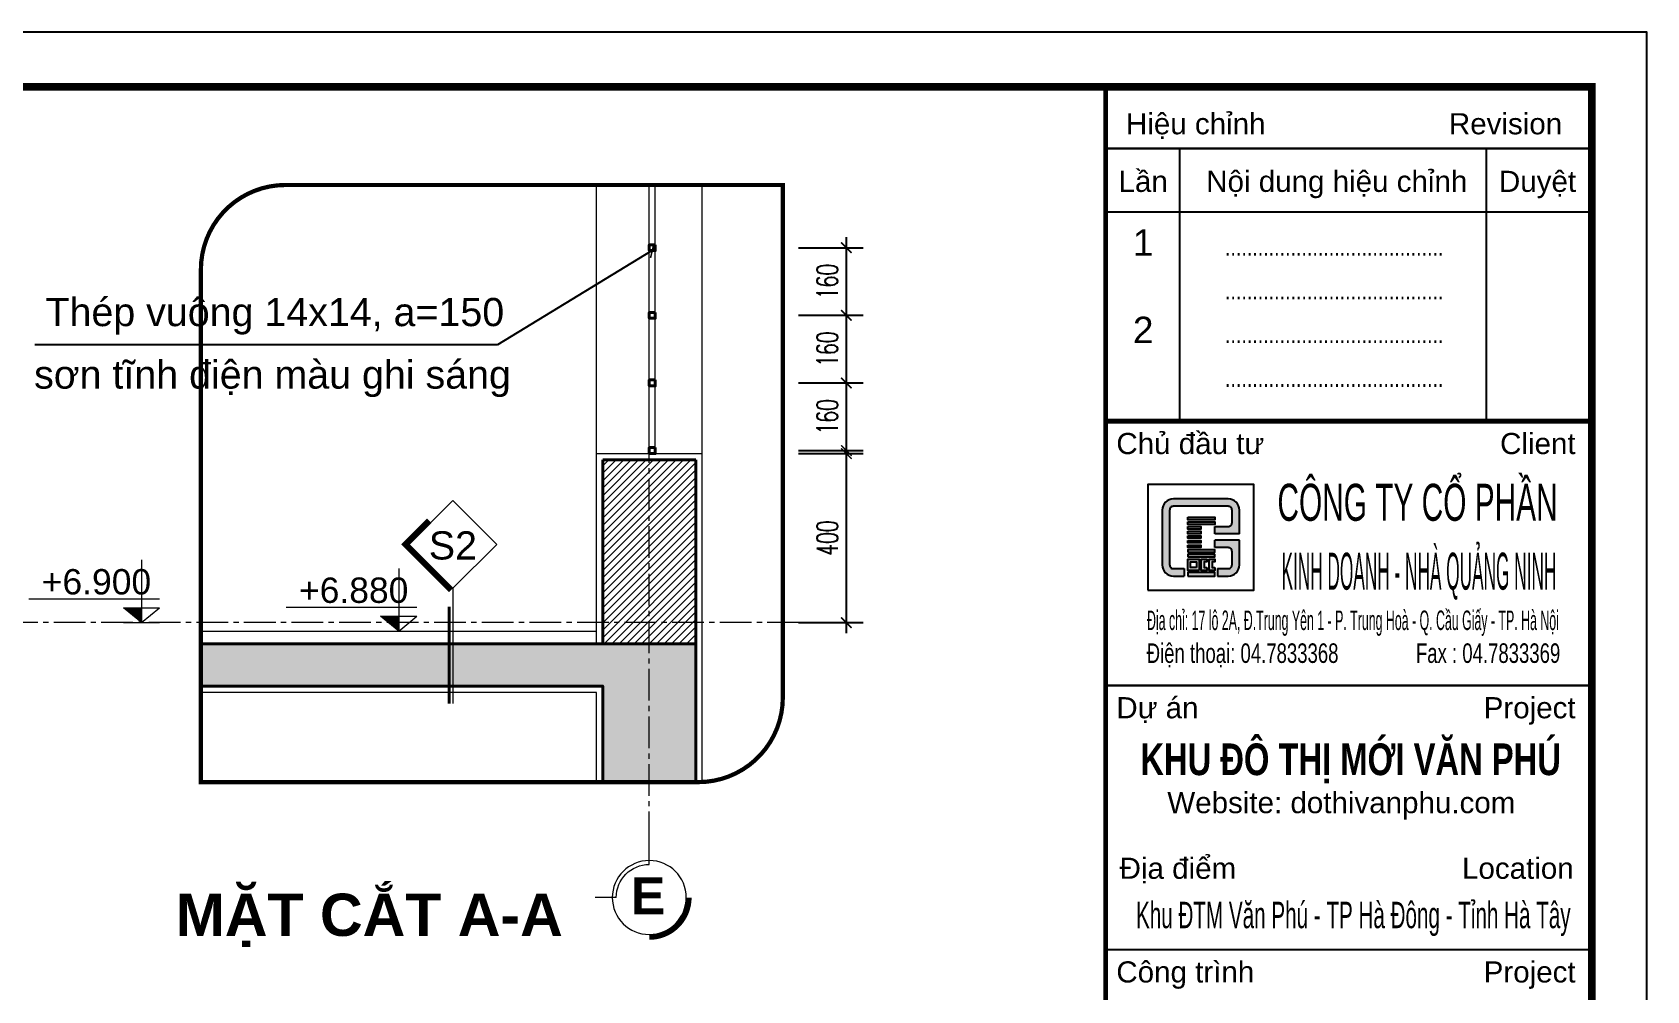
# Model space of a CAD drawing. Header units: millimetres. Extents: x -229618 to 2906, y -178063 to 96806.
# Drawn here: x -67238 to -63420, y -51268 to -49001 of the extents above; entities that cross this region are included whole.
import ezdxf
from ezdxf.enums import TextEntityAlignment as Align

# ---------------------------------------------------------------- set-up
doc = ezdxf.new("R2010")
doc.units = ezdxf.units.MM
doc.header["$LTSCALE"] = 200
doc.header["$MEASUREMENT"] = 0
doc.set_wipeout_variables(frame=1)
doc.header["$PDMODE"] = 3
doc.header["$PDSIZE"] = 50
doc.linetypes.add('CENTER2', pattern=[1.125, 0.75, -0.125, 0.125, -0.125])
doc.linetypes.add('DASHED2', pattern=[0.375, 0.25, -0.125])
doc.layers.get('0').update_dxf_attribs({"color": 95, "linetype": 'CONTINUOUS'})
doc.layers.get('DEFPOINTS').update_dxf_attribs({"linetype": 'CONTINUOUS'})
for name, color, linetype, lineweight in [('A-Wall', 1, 'CONTINUOUS', 50), ('cat', 1, 'CONTINUOUS', 40), ('hatch', 250, 'CONTINUOUS', 5), ('khuat', 8, 'DASHED2', 15), ('nho', 252, 'CONTINUOUS', 15), ('thay', 7, 'CONTINUOUS', 18), ('tim', 18, 'CENTER2', 9)]:
    doc.layers.add(name, color=color, linetype=linetype, lineweight=lineweight)
for name, color, linetype in [('DIM', 251, 'CONTINUOUS'), ('KHUNGTEN', 7, 'CONTINUOUS'), ('TEXT', 33, 'CONTINUOUS')]:
    doc.layers.add(name, color=color, linetype=linetype)
doc.layers.add('in', color=203, linetype='CONTINUOUS', lineweight=5, plot=False)
doc.styles.add('Aria H B iso', font='Vharialb_0.ttf')
doc.styles.add('Arial iso', font='vnarial_0.ttf')
doc.styles.add('Arial N  iso', font='vnarialn_0.ttf')
doc.styles.add('CHU HOA Day', font='Vharial_0.ttf')
doc.styles.add('khung', font='Vhcentn_0.ttf')
doc.styles.add('NHO2', font='vncc-rms.shx', dxfattribs={"width": 0.65})
doc.styles.add('Scale', font='vnsimli.shx', dxfattribs={"width": 0.65, "bigfont": 'bigfont.shx'})
doc.dimstyles.new('Scale', dxfattribs={"dimscale": 75, "dimtxt": 2, "dimasz": 1, "dimexe": 1.6, "dimexo": 0, "dimgap": 0.8, "dimtad": 1, "dimdec": 0, "dimzin": 0, "dimdsep": 46, "dimtxsty": 'Scale', "dimblk": 'ARCHTICK', "dimcen": 0.1, "dimdle": 1, "dimclrd": 256, "dimclre": 256, "dimclrt": 3, "dimadec": 0, "dimazin": 0, "dimtfac": 1, "dimtdec": 0, "dimtix": 1, "dimtmove": 2, "dimatfit": 3, "dimldrblk": 'ARCHTICK', "dimfxl": 0, "dimtolj": 1, "dimtzin": 0, "dimarcsym": 0})

# ---------------------------------------------------------------- blocks, each defined once
blk = doc.blocks.new('LO GO NHA QUANG NINH')
at = {"layer": 'hatch', "lineweight": -2}
for points in [[(865, 759, 0.414214), (759, 865), (241, 865, 0.414214), (135, 759), (135, 500), (205, 500), (205, 759, -0.414214), (241, 795), (759, 795, -0.414214), (795, 759), (795, 640, -0.414214), (759, 604), (632, 604), (632, 533), (865, 533)], [(342, 205), (241, 205, -0.414214), (205, 241), (205, 500), (135, 500), (135, 241, 0.414214), (241, 135), (342, 135)], [(865, 474), (632, 474), (632, 404), (759, 404, -0.414214), (795, 368), (795, 241, -0.414214), (759, 205), (658, 205), (658, 135), (759, 135, 0.414214), (865, 241)]]:
    blk.add_hatch(color=32, dxfattribs=at).paths.add_polyline_path(points)
h = blk.add_hatch(color=32, dxfattribs=at)
h.paths.add_polyline_path([(378, 428), (499, 428), (499, 404), (378, 404)])
h.paths.add_polyline_path([(378, 472), (499, 472), (499, 448), (378, 448)])
h.paths.add_polyline_path([(378, 516), (499, 516), (499, 492), (378, 492)])
h.paths.add_polyline_path([(378, 560), (499, 560), (499, 536), (378, 536)])
h.paths.add_polyline_path([(378, 604), (499, 604), (499, 580), (378, 580)])
h.paths.add_polyline_path([(378, 648), (632, 648), (632, 624), (378, 624)])
h.paths.add_polyline_path([(378, 692), (632, 692), (632, 668), (378, 668)])
h = blk.add_hatch(color=32, dxfattribs=at)
h.paths.add_polyline_path([(378, 316), (632, 316), (632, 340), (378, 340)])
h.paths.add_polyline_path([(378, 360), (632, 360), (632, 384), (378, 384)])
h.paths.add_polyline_path([(632, 216), (632, 188), (578, 188), (578, 296), (632, 296), (632, 268), (606, 268), (606, 216)])
h.paths.add_polyline_path([(558, 216), (558, 188), (503, 188), (503, 296), (558, 296), (558, 268), (532, 268), (532, 216)])
h.paths.add_polyline_path([(458, 216), (403, 216), (403, 268), (458, 268)], flags=16)
h.paths.add_polyline_path([(483, 188), (378, 188), (378, 296), (483, 296)])
h.paths.add_polyline_path([(378, 135), (632, 135), (632, 168), (378, 168)])
for p, q in [((632, 533), (632, 604)), ((865, 533), (632, 533)), ((865, 474), (632, 474)), ((632, 404), (632, 474)), ((342, 205), (342, 135)), ((658, 205), (658, 135))]:
    blk.add_line(p, q, dxfattribs=at)
for points in [[(865, 533), (865, 759, 0.414214), (759, 865), (241, 865, 0.414214), (135, 759), (135, 241, 0.414214), (241, 135), (342, 135)], [(632, 604), (759, 604, 0.414214), (795, 640), (795, 759, 0.414214), (759, 795), (241, 795, 0.414214), (205, 759), (205, 241, 0.414214), (241, 205), (342, 205)], [(658, 135), (759, 135, 0.414214), (865, 241), (865, 474)], [(658, 205), (759, 205, 0.414214), (795, 241), (795, 368, 0.414214), (759, 404), (632, 404)]]:
    blk.add_lwpolyline(points, format="xyb", dxfattribs=at)
for points in [[(378, 692), (632, 692), (632, 668), (378, 668)], [(378, 648), (632, 648), (632, 624), (378, 624)], [(378, 604), (499, 604), (499, 580), (378, 580)], [(378, 560), (499, 560), (499, 536), (378, 536)], [(378, 516), (499, 516), (499, 492), (378, 492)], [(378, 472), (499, 472), (499, 448), (378, 448)], [(378, 428), (499, 428), (499, 404), (378, 404)], [(378, 360), (632, 360), (632, 384), (378, 384)], [(378, 316), (632, 316), (632, 340), (378, 340)], [(483, 188), (378, 188), (378, 296), (483, 296)], [(378, 135), (632, 135), (632, 168), (378, 168)], [(458, 216), (403, 216), (403, 268), (458, 268)]]:
    blk.add_lwpolyline(points, close=True, dxfattribs=at)
for points in [[(558, 216), (558, 188), (503, 188), (503, 296), (558, 296), (558, 268), (532, 268), (532, 216), (558, 216)], [(632, 216), (632, 188), (578, 188), (578, 296), (632, 296), (632, 268), (606, 268), (606, 216), (632, 216)]]:
    blk.add_lwpolyline(points, dxfattribs=at)
at = {"layer": 'thay', "lineweight": -2}
blk.add_lwpolyline([(0, 0), (1000, 0), (1000, 1000), (0, 1000)], close=True, dxfattribs=at)
blk = doc.blocks.new('KhungA3')
at = {"layer": 'DEFPOINTS', "color": 8}
blk.add_lwpolyline([(-3.74, 3.81), (416.31, 3.81), (416.31, 300.81), (-3.74, 300.81)], close=True, dxfattribs=at)
at = {"layer": 'KHUNGTEN', "color": 4}
for points, const_width in [([(7.54, 8.99), (411.13, 8.99), (411.13, 295.64), (7.54, 295.64)], 0.724), ([(365.13, 295.64), (411.13, 295.64), (411.13, 8.99), (365.13, 8.99)], 0.466)]:
    blk.add_lwpolyline(points, close=True, dxfattribs=dict(at, const_width=const_width))
at = {"layer": 'KHUNGTEN', "color": 8, "const_width": 0.207}
for points in [[(365.13, 289.81), (411.13, 289.81)], [(372.13, 289.81), (372.13, 264.01)], [(401.13, 289.81), (401.13, 264.01)], [(365.13, 283.81), (411.13, 283.81)], [(365.13, 239.01), (411.13, 239.01)], [(365.13, 214.01), (411.13, 214.01)]]:
    blk.add_lwpolyline(points, dxfattribs=at)
at = {"layer": 'KHUNGTEN', "color": 4, "const_width": 0.466}
blk.add_lwpolyline([(365.13, 264.01), (411.13, 264.01)], dxfattribs=at)
at = {"layer": 'KHUNGTEN'}
blk.add_lwpolyline([(369.13, 248.01), (379.13, 248.01), (379.13, 258.01), (369.13, 258.01)], close=True, dxfattribs=at)
at = {"layer": 'DIM', "linetype": 'Continuous', "xscale": 0.009999999999999998, "yscale": 0.009999999999999998, "zscale": 0.009999999999999992}
blk.add_blockref('LO GO NHA QUANG NINH', (369.13, 248.01), dxfattribs=at)
at = {"layer": 'KHUNGTEN', "color": 8, "style": 'Arial iso'}
for s, height, width, p in [('HiÖu chØnh', 2, 1, (367.05, 291.16)), ('Chñ ®Çu t\xad', 2, 1, (366.14, 260.9)), ('§iÖn tho¹i: 04.7833368', 1.8479, 0.679517, (369.01, 241.14)), ('Dù ¸n', 2, 1, (366.14, 235.9)), ('Website: dothivanphu.com', 2, 1, (370.96, 226.92)), ('§Þa ®iÓm', 2, 1, (366.45, 220.71)), ('C«ng tr×nh', 2, 1, (366.14, 210.9))]:
    blk.add_text(s, height=height, dxfattribs=dict(at, width=width)).set_placement(p)
for s, height, width, p in [('Revision', 2, 1, (408.31, 291.16)), ('Client', 2, 1, (409.58, 260.9)), ('Fax : 04.7833369', 1.8479, 0.679517, (408.13, 241.14)), ('Project', 2, 1, (409.58, 235.9)), ('Location', 2, 1, (409.4, 220.71)), ('Project', 2, 1, (409.58, 210.9))]:
    blk.add_text(s, height=height, dxfattribs=dict(at, width=width)).set_placement(p, align=Align.RIGHT)
at = {"layer": 'KHUNGTEN', "color": 8, "style": 'Arial iso', "width": 1}
for s, p in [('LÇn', (368.68, 286.71)), ('Néi dung hiÖu chØnh', (386.99, 286.71)), ('DuyÖt', (405.98, 286.71))]:
    blk.add_text(s, height=2, dxfattribs=at).set_placement(p, align=Align.MIDDLE_CENTER)
at = {"layer": 'KHUNGTEN', "color": 8}
for s, height, style, width, p in [('1', 2.5, 'Arial N  iso', 1, (368.68, 279.67)), ('........................................', 1.738, 'NHO2', 0.8, (386.75, 279.67)), ('........................................', 1.738, 'NHO2', 0.8, (386.75, 275.53)), ('2', 2.5, 'Arial N  iso', 1, (368.68, 271.4)), ('........................................', 1.738, 'NHO2', 0.8, (386.75, 271.4)), ('........................................', 1.738, 'NHO2', 0.8, (386.75, 267.26))]:
    blk.add_text(s, height=height, dxfattribs=dict(at, style=style, width=width)).set_placement(p, align=Align.CENTER)
at = {"layer": 'KHUNGTEN', "style": 'khung'}
for s, width, p, p2 in [('c«ng ty cæ phÇn', 0.567651, (381.38, 254.59), (407.88, 254.59)), ('KINH DOANH - NHµ QU¶NG NINH', 0.310766, (381.76, 248.07), (407.76, 248.07))]:
    blk.add_text(s, height=3.5, dxfattribs=dict(at, width=width)).set_placement(p, p2, align=Align.FIT)
at = {"layer": 'KHUNGTEN', "color": 8, "style": 'Arial iso', "width": 0.452509}
blk.add_text('§Þa chØ: 17 l« 2A, §.Trung Yªn 1 - P. Trung Hoµ - Q. CÇu GiÊy - TP. Hµ Néi', height=1.8479, dxfattribs=at).set_placement((369.04, 244.25), (408, 244.25), align=Align.FIT)
at = {"layer": 'KHUNGTEN', "color": 7}
for s, height, style, width, p, p2 in [('KHU §¤ THÞ MíI V¡N PHó', 3, 'Aria H B iso', 0.742905, (368.41, 230.52), (408.19, 230.52)), ('Khu §TM V¨n Phó - TP Hµ §«ng - TØnh Hµ T©y', 2.5, 'Arial iso', 0.558949, (368, 216.04), (409.11, 216.04))]:
    blk.add_text(s, height=height, dxfattribs=dict(at, style=style, width=width)).set_placement(p, p2, align=Align.FIT)
blk = doc.blocks.new('_ArchTick')
at = {"color": 0, "linetype": 'ByBlock', "const_width": 0.15}
blk.add_lwpolyline([(-0.5, -0.5), (0.5, 0.5)], dxfattribs=at)
blk = doc.blocks.new('kyhieu1')
at = {"layer": 'cat', "ltscale": 600}
blk.add_line((27, -131), (27, -817), dxfattribs=at)
at = {"color": 15, "linetype": 'Continuous'}
blk.add_wipeout([(0, 0), (311, 311), (0, 622), (-311, 311)], dxfattribs=at).dxf.layer = 'thay'
at = {"linetype": 'Continuous'}
blk.add_wipeout([(0, 622), (-311, 311), (0, 0), (311, 311)], dxfattribs=at).dxf.layer = 'DIM'
at = {"layer": 'thay', "ltscale": 600}
blk.add_line((0, 0), (0, -817), dxfattribs=at)
at = {"layer": 'thay', "color": 15, "linetype": 'Continuous'}
blk.add_lwpolyline([(0, 0), (311, 311), (0, 622), (-311, 311)], close=True, dxfattribs=at)
at = {"layer": 'thay', "color": 1, "linetype": 'Continuous', "const_width": 40}
blk.add_lwpolyline([(14, -14), (339, 311), (170, 481)], dxfattribs=at)
at = {"layer": 'TEXT', "style": 'CHU HOA Day'}
blk.add_attdef('N1', text='', height=200, dxfattribs=at).set_placement((0, 304), align=Align.MIDDLE)
blk = doc.blocks.new('cao do')
at = {"layer": 'thay'}
for p, q in [((0, 445), (0, 0)), ((798, 170), (-128, 170)), ((0, 0), (-128, 106)), ((128, 106), (-128, 106)), ((0, 0), (128, 106))]:
    blk.add_line(p, q, dxfattribs=at)
at = {"layer": 'thay', "ltscale": 600}
blk.add_line((128, 0), (-128, 0), dxfattribs=at)
at = {"layer": 'thay', "color": 150, "ltscale": 600}
blk.add_solid([(0, 0), (0, 106), (128, 106)], dxfattribs=at)
at = {"layer": 'TEXT', "style": 'Arial N  iso'}
blk.add_attdef('%%P0.000', text='', height=200, dxfattribs=at).set_placement((70, 290), align=Align.MIDDLE_LEFT)
blk = doc.blocks.new('*D2264')
at = {"layer": 'DEFPOINTS', "color": 0}
for p in [(-65426, -49997.1), (-65312.7, -49997.1), (-65426, -50397.1)]:
    blk.add_point(p, dxfattribs=at)
at = {"layer": 'DIM', "lineweight": -2}
for p, q in [((-65312.7, -50422.1), (-65312.7, -49972.1)), ((-65426, -49997.1), (-65272.7, -49997.1)), ((-65426, -50397.1), (-65272.7, -50397.1))]:
    blk.add_line(p, q, dxfattribs=at)
at = {"layer": 'DIM', "lineweight": -2, "xscale": 25, "yscale": 25, "zscale": 25}
for p, rotation in [((-65312.7, -49997.1), 90), ((-65312.7, -50397.1), 270)]:
    blk.add_blockref('_ArchTick', p, dxfattribs=dict(at, rotation=rotation))
at = {"layer": 'DIM', "color": 3, "insert": (-65357.7, -50197.1), "char_height": 50, "attachment_point": 5, "rotation": 90, "style": 'Scale'}
blk.add_mtext('\\A1;400', dxfattribs=at)
blk = doc.blocks.new('*D2265')
at = {"layer": 'DEFPOINTS', "color": 0}
for p in [(-65426, -49830.1), (-65312.7, -49830.1), (-65426, -49990.1)]:
    blk.add_point(p, dxfattribs=at)
at = {"layer": 'DIM', "lineweight": -2}
for p, q in [((-65312.7, -50015.1), (-65312.7, -49805.1)), ((-65426, -49830.1), (-65272.7, -49830.1)), ((-65426, -49990.1), (-65272.7, -49990.1))]:
    blk.add_line(p, q, dxfattribs=at)
at = {"layer": 'DIM', "lineweight": -2, "xscale": 25, "yscale": 25, "zscale": 25}
for p, rotation in [((-65312.7, -49830.1), 90), ((-65312.7, -49990.1), 270)]:
    blk.add_blockref('_ArchTick', p, dxfattribs=dict(at, rotation=rotation))
at = {"layer": 'DIM', "color": 3, "insert": (-65357.7, -49910.1), "char_height": 50, "attachment_point": 5, "rotation": 90, "style": 'Scale'}
blk.add_mtext('\\A1;160', dxfattribs=at)
blk = doc.blocks.new('*D2266')
at = {"layer": 'DEFPOINTS', "color": 0}
for p in [(-65426, -49670.1), (-65312.7, -49670.1), (-65426, -49830.1)]:
    blk.add_point(p, dxfattribs=at)
at = {"layer": 'DIM', "lineweight": -2}
for p, q in [((-65312.7, -49855.1), (-65312.7, -49645.1)), ((-65426, -49670.1), (-65272.7, -49670.1)), ((-65426, -49830.1), (-65272.7, -49830.1))]:
    blk.add_line(p, q, dxfattribs=at)
at = {"layer": 'DIM', "lineweight": -2, "xscale": 25, "yscale": 25, "zscale": 25}
for p, rotation in [((-65312.7, -49670.1), 90), ((-65312.7, -49830.1), 270)]:
    blk.add_blockref('_ArchTick', p, dxfattribs=dict(at, rotation=rotation))
at = {"layer": 'DIM', "color": 3, "insert": (-65357.7, -49750.1), "char_height": 50, "attachment_point": 5, "rotation": 90, "style": 'Scale'}
blk.add_mtext('\\A1;160', dxfattribs=at)
blk = doc.blocks.new('*D2267')
at = {"layer": 'DEFPOINTS', "color": 0}
for p in [(-65426, -49510.1), (-65312.7, -49510.1), (-65426, -49670.1)]:
    blk.add_point(p, dxfattribs=at)
at = {"layer": 'DIM', "lineweight": -2}
for p, q in [((-65426, -49510.1), (-65272.7, -49510.1)), ((-65312.7, -49695.1), (-65312.7, -49485.1)), ((-65426, -49670.1), (-65272.7, -49670.1))]:
    blk.add_line(p, q, dxfattribs=at)
at = {"layer": 'DIM', "lineweight": -2, "xscale": 25, "yscale": 25, "zscale": 25}
for p, rotation in [((-65312.7, -49510.1), 90), ((-65312.7, -49670.1), 270)]:
    blk.add_blockref('_ArchTick', p, dxfattribs=dict(at, rotation=rotation))
at = {"layer": 'DIM', "color": 3, "insert": (-65357.7, -49590.1), "char_height": 50, "attachment_point": 5, "rotation": 90, "style": 'Scale'}
blk.add_mtext('\\A1;160', dxfattribs=at)
blk = doc.blocks.new('*U800')
at = {"layer": 'thay', "ltscale": 600}
for p, q in [((0, -434.9), (0, -384.9)), ((78.3, -513.2), (128.3, -513.2))]:
    blk.add_line(p, q, dxfattribs=at)
at = {"layer": 'thay', "ltscale": 600, "const_width": 12.5}
blk.add_lwpolyline([(-93.8, -513.2, 0.414214), (0, -607, 0.414214)], format="xyb", dxfattribs=at)
at = {"layer": 'thay', "ltscale": 600}
blk.add_circle((0, -513.2), 87.5, dxfattribs=at)
blk.add_arc((0, -513.2), 78.3, 0, 90, dxfattribs=at)
at = {"layer": 'TEXT', "linetype": 'Continuous', "style": 'Aria H B iso'}
blk.add_attdef('A', text='', height=87.5, dxfattribs=at).set_placement((0, -552.6), align=Align.CENTER)

msp = doc.modelspace()

# ---------------------------------------------------------------- hatches: boundary and pattern name
at = {"layer": 'hatch'}
h = msp.add_hatch(dxfattribs=at)
h.set_pattern_fill('ANSI31', color=256, scale=100, style=0)
h.set_pattern_definition([(45, (-67569.627, -60634.29), (-8.838835, 8.838835), [])])
h.paths.add_polyline_path([(-65888.7, -50012.1), (-65668.7, -50012.1), (-65668.7, -50447.1), (-65888.7, -50447.1)])
h = msp.add_hatch(dxfattribs=at)
h.set_pattern_fill('BT', color=256, scale=75, angle=180, style=0)
h.set_pattern_definition([(180, (-62501.72, -72513.39), (-9e-15, -75), [0, -75]), (180, (-62448.73, -72545.82), (-9e-15, -75), [0, -75]), (180, (-62451.08, -72532.614), (-9e-15, -75), [0, -75]), (180, (-62477.5, -72538.78), (-9e-15, -75), [0, -75]), (180, (-62463.26, -72560.345), (-9e-15, -75), [0, -75]), (180, (-62459.45, -72550.81), (-9e-15, -75), [0, -75]), (180, (-62466.2, -72566.8), (-9e-15, -75), [0, -75]), (180, (-62455.78, -72573.11), (-9e-15, -75), [0, -75]), (180, (-62470.16, -72556.68), (-9e-15, -75), [0, -75]), (180, (-62446.09, -72556.97), (-9e-15, -75), [0, -75]), (180, (-62494.085, -72557.26), (-9e-15, -75), [0, -75]), (180, (-62504.946, -72559.32), (-9e-15, -75), [0, -75]), (180, (-62499.37, -72551.69), (-9e-15, -75), [0, -75]), (180, (-62500.98, -72541.42), (-9e-15, -75), [0, -75]), (180, (-62481.46, -72550.37), (-9e-15, -75), [0, -75]), (180, (-62480.876, -72529.68), (-9e-15, -75), [0, -75]), (180, (-62480.876, -72523.224), (-9e-15, -75), [0, -75]), (180, (-62445.36, -72521.76), (-9e-15, -75), [0, -75]), (180, (-62475.005, -72530.56), (-9e-15, -75), [0, -75]), (180, (-62475.3, -72505.62), (-9e-15, -75), [0, -75]), (180, (-62467.23, -72521.61), (-9e-15, -75), [0, -75]), (180, (-62467.81, -72514.274), (-9e-15, -75), [0, -75]), (180, (-62458.13, -72508.845), (-9e-15, -75), [0, -75]), (180, (-62463.12, -72518.82), (-9e-15, -75), [0, -75]), (180, (-62459.595, -72521.9), (-9e-15, -75), [0, -75]), (225, (-62499.24, -72519.6), (-2e-14, -75.00002), [6, -100.06605]), (315, (-62503.483, -72523.84), (75.00002, -2e-14), [6, -100.06605]), (90, (-62499.24, -72528.085), (-75, 2e-14), [8.48527, -66.51472]), (0, (-62496.64, -72520.555), (2e-14, 75), [9, -66]), (90, (-62487.64, -72520.555), (-75, 2e-14), [9, -66]), (225, (-62487.637, -72511.555), (-2e-14, -75.00002), [12.72795, -93.3381]), (270, (-62468.88, -72525.74), (75, -1e-14), [12.6, -62.4]), (0, (-62468.88, -72538.34), (2e-14, 75), [12.6, -62.4]), (135, (-62456.28, -72538.34), (-75.00002, 3e-14), [17.8191, -88.24695]), (315, (-62458.21, -72512.256), (75.00002, -2e-14), [5.25, -100.81605]), (45, (-62454.497, -72515.97), (2e-14, 75.00002), [5.25, -100.81605]), (180, (-62450.785, -72512.256), (-9e-15, -75), [7.42462, -67.57537]), (180, (-62485.62, -72562.96), (-9e-15, -75), [10.3125, -64.6875]), (270, (-62495.935, -72562.96), (75, -1e-14), [10.3125, -64.6875]), (45, (-62495.935, -72573.27), (2e-14, 75.00002), [14.58405, -91.48193]), (90, (-62476.95, -72564.45), (-75, 2e-14), [9.375, -65.625]), (180, (-62476.95, -72555.08), (-9e-15, -75), [9.375, -65.625]), (315, (-62486.325, -72555.08), (75.00002, -2e-14), [13.25827, -92.80777]), (225, (-62481.72, -72567.34), (-2e-14, -75.00002), [6.375, -99.69105]), (315, (-62486.23, -72571.85), (75.00002, -2e-14), [6.375, -99.69105]), (90, (-62481.72, -72576.36), (-75, 2e-14), [9.0156, -65.9844]), (315, (-62452.27, -72561.94), (75.00002, -2e-14), [10.60657, -95.4594]), (180, (-62444.77, -72561.94), (-9e-15, -75), [7.5, -67.5]), (90, (-62444.77, -72569.44), (-75, 2e-14), [7.5, -67.5]), (225, (-62439.247, -72503.77), (37.1231, -37.1231), []), (225, (-62465.497, -72503.77), (37.1231, -37.1231), [])])
h.paths.add_polyline_path([(-65888.7, -50547.1), (-66839.1, -50547.1), (-66839.1, -50447.1), (-65668.7, -50447.1), (-65668.7, -50774.4), (-65888.7, -50774.4)])

# ---------------------------------------------------------------- linework, layer by layer
at = {"layer": 'cat', "ltscale": 0.5}
for p, q in [((-65888.7, -50447.1), (-65888.7, -50012.1)), ((-65668.7, -50774.4), (-65668.7, -50012.1))]:
    msp.add_line(p, q, dxfattribs=at)
at = {"layer": 'cat'}
msp.add_line((-65888.7, -50012.1), (-65668.7, -50012.1), dxfattribs=at)
for points in [[(-65764.7, -49503.1), (-65778.7, -49503.1), (-65778.7, -49517.1), (-65764.7, -49517.1)], [(-65764.7, -49663.1), (-65778.7, -49663.1), (-65778.7, -49677.1), (-65764.7, -49677.1)], [(-65764.7, -49823.1), (-65778.7, -49823.1), (-65778.7, -49837.1), (-65764.7, -49837.1)], [(-65764.7, -49983.1), (-65778.7, -49983.1), (-65778.7, -49997.1), (-65764.7, -49997.1)]]:
    msp.add_lwpolyline(points, close=True, dxfattribs=at)
for points in [[(-66839.1, -50447.1), (-65668.7, -50447.1)], [(-65888.7, -50774.4), (-65888.7, -50547.1), (-66839.1, -50547.1)]]:
    msp.add_lwpolyline(points, dxfattribs=at)
at = {"layer": 'hatch', "ltscale": 0.5}
for p, q in [((-65903.7, -50447.1), (-65903.7, -49997.1)), ((-65653.7, -50774.1), (-65653.7, -49997.1))]:
    msp.add_line(p, q, dxfattribs=at)
at = {"layer": 'hatch'}
msp.add_line((-65903.7, -49997.1), (-65653.7, -49997.1), dxfattribs=at)
msp.add_lwpolyline([(-65903.7, -50774.4), (-65903.7, -50562.1), (-66839.1, -50562.1)], dxfattribs=at)
at = {"layer": 'in'}
msp.add_lwpolyline([(-73921.2, -49000.5), (-63420.1, -49000.5), (-63420.1, -56425.5), (-73921.2, -56425.5)], close=True, dxfattribs=at)
at = {"layer": 'khuat', "color": 5, "const_width": 10}
msp.add_lwpolyline([(-65463, -49361.8), (-66639.1, -49361.8, 0.414214), (-66839.1, -49561.8), (-66839.1, -50774.4), (-65663, -50774.4, 0.414214), (-65463, -50574.4)], format="xyb", close=True, dxfattribs=at)
at = {"layer": 'nho'}
for p, q in [((-65778.7, -49997.1), (-65778.7, -49361.8)), ((-65764.7, -49997.1), (-65764.7, -49361.8))]:
    msp.add_line(p, q, dxfattribs=at)
at = {"layer": 'thay'}
for p, q in [((-65903.7, -49997.1), (-65903.7, -49361.8)), ((-65653.7, -49997.1), (-65653.7, -49361.8))]:
    msp.add_line(p, q, dxfattribs=at)
at = {"layer": 'thay', "linetype": 'Continuous'}
msp.add_line((-66839.1, -50417.1), (-65903.7, -50417.1), dxfattribs=at)
at = {"layer": 'tim', "ltscale": 0.5}
for p, q in [((-65778.7, -50919.1), (-65778.7, -49361.8)), ((-65312.2, -50397.1), (-69631.2, -50397.1))]:
    msp.add_line(p, q, dxfattribs=at)

# ---------------------------------------------------------------- block references
at = {"layer": 'hatch'}
ref = msp.add_blockref('*U800', (-65778.7, -50534.2), dxfattribs=dict(at, xscale=-1))
ref.add_attrib('A', 'e', dxfattribs={"layer": 'TEXT', "linetype": 'Continuous', "height": 87.5, "style": 'Aria H B iso'}).set_placement((-65781.5, -51086.8), align=Align.CENTER)
at = {"layer": 'KHUNGTEN', "xscale": 25, "yscale": 25, "zscale": 25.00000000000008}
msp.add_blockref('KhungA3', (-73827.8, -56520.9), dxfattribs=at)
at = {"layer": 'thay', "linetype": 'Continuous'}
ref = msp.add_blockref('cao do', (-66979.7, -50397.1), dxfattribs=dict(at, xscale=-0.3333333333139308, yscale=0.3333333333139308, zscale=0.3333333333333333))
ref.add_attrib('%%P0.000', '+6.900', dxfattribs={"layer": 'TEXT', "height": 60, "style": 'Arial N  iso'}).set_placement((-67215.4, -50300.4), align=Align.MIDDLE_LEFT)

# ---------------------------------------------------------------- texts
at = {"layer": 'TEXT', "style": 'Arial iso'}
for s, p in [('ThÐp vu«ng 14x14, a=150', (-67206.6, -49695.7)), ('s¬n tÜnh ®iÖn mµu ghi s¸ng', (-67233.5, -49843.5))]:
    msp.add_text(s, height=66.667, dxfattribs=at).set_placement(p)
at = {"layer": 'TEXT', "style": 'Aria H B iso'}
msp.add_text('mÆt c¾t a-a', height=100, dxfattribs=at).set_placement((-66441.1, -51138.2), align=Align.CENTER)

# ---------------------------------------------------------------- dimensions: what is measured, and where the dimension line sits
at = {"layer": 'DIM'}
for base, p1, p2, picture, middle in [((-65312.7, -49510.1), (-65426, -49670.1), (-65426, -49510.1), '*D2267', (-65357.7, -49590.1)), ((-65312.7, -49670.1), (-65426, -49830.1), (-65426, -49670.1), '*D2266', (-65357.7, -49750.1)), ((-65312.7, -49830.1), (-65426, -49990.1), (-65426, -49830.1), '*D2265', (-65357.7, -49910.1)), ((-65312.7, -49997.1), (-65426, -50397.1), (-65426, -49997.1), '*D2264', (-65357.7, -50197.1))]:
    dim = msp.add_linear_dim(base=base, p1=p1, p2=p2, angle=90, dimstyle='Scale', override={"dimscale": 25}, dxfattribs=at)
    dim.commit()
    dim.dimension.update_dxf_attribs({"geometry": picture, "text_midpoint": middle})

# ---------------------------------------------------------------- leaders
msp.add_leader([(-65771.7, -49517.1), (-66138, -49740.1), (-67231.6, -49740.1)], dimstyle='Scale', override={"dimscale": 25}, dxfattribs=at)

# ---------------------------------------------------------------- next in the draw order: block references
at = {"layer": 'A-Wall', "linetype": 'Continuous'}
ref = msp.add_blockref('kyhieu1', (-66243.2, -50315.8), dxfattribs=dict(at, xscale=-0.3333299999940209, yscale=0.3333299999940209, zscale=0.33333))
ref.add_attrib('N1', 's2', dxfattribs={"layer": 'TEXT', "height": 66.67, "style": 'CHU HOA Day'}).set_placement((-66243.2, -50214.4), align=Align.MIDDLE)

# ---------------------------------------------------------------- next in the draw order: block references
at = {"layer": 'thay', "linetype": 'Continuous'}
ref = msp.add_blockref('cao do', (-66371.4, -50417.1), dxfattribs=dict(at, xscale=-0.3333333333139308, yscale=0.3333333333139308, zscale=0.3333333333333333))
ref.add_attrib('%%P0.000', '+6.880', dxfattribs={"layer": 'TEXT', "height": 60, "style": 'Arial N  iso'}).set_placement((-66607.1, -50320.4), align=Align.MIDDLE_LEFT)

doc.saveas('drawing.dxf')
